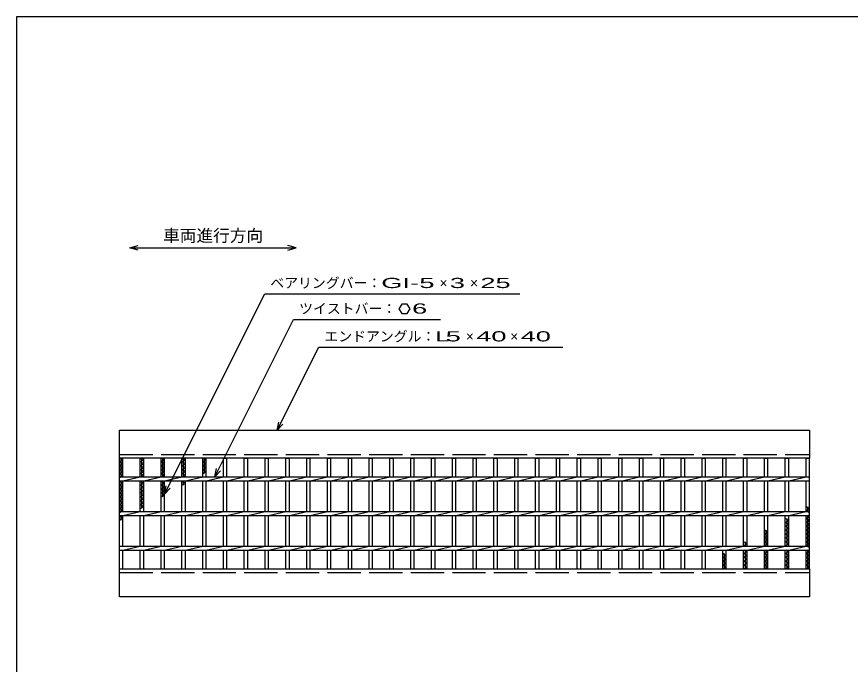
# Model space of a CAD drawing. Units: millimetres, scale not verified. Extents: x -1456 to 1385, y -1026 to 843.
# Drawn here: x -1383 to -181, y -92 to 843 of the extents above; entities that cross this region are included whole.
import ezdxf
from ezdxf.enums import TextEntityAlignment as Align

# ---------------------------------------------------------------- set-up
doc = ezdxf.new("R2010")
doc.units = ezdxf.units.MM
doc.header["$LTSCALE"] = 8
doc.linetypes.add('DASHED', pattern=[7.5, 6, -1.5])
for name, color, linetype, lineweight in [('0_2', 150, 'Continuous', 25), ('16', 3, 'Continuous', 25), ('22', 4, 'Continuous', 25)]:
    doc.layers.add(name, color=color, linetype=linetype, lineweight=lineweight)
doc.styles.add('ベクトル', font='')
doc.styles.get('ベクトル').set_extended_font_data('ベクトル')

msp = doc.modelspace()

# ---------------------------------------------------------------- linework, layer by layer
at = {"layer": '0_2'}
for p, q in [((-1383.2, -917.2), (-1383.2, 842.8)), ((-1383.2, 842.8), (1384.8, 842.8))]:
    msp.add_line(p, q, dxfattribs=at)
at = {"layer": '0_2', "color": 4}
for p, q in [((-1220, 509.3), (-1208, 512.5)), ((-1208, 506.1), (-1220, 509.3)), ((-1220, 509.3), (-980, 509.3)), ((-980, 509.3), (-992, 512.5)), ((-992, 506.1), (-980, 509.3))]:
    msp.add_line(p, q, dxfattribs=at)
at = {"layer": '16'}
for p, q in [((-1235, 246), (-240, 246)), ((-1235, 206), (-1235, 246)), ((-240, 246), (-240, 206)), ((-240, 206), (-1235, 206)), ((-1235, 46), (-1235, 206)), ((-1235, 206), (-1230, 206)), ((-1230, 203.2), (-1235, 206)), ((-1232.5, 179), (-1232.5, 206)), ((-1230, 179), (-1230, 206)), ((-1205, 179), (-1205, 206)), ((-1205, 206), (-1200, 206)), ((-1200, 203.2), (-1205, 206)), ((-1202.5, 179), (-1202.5, 206)), ((-1200, 179), (-1200, 206)), ((-1175, 179), (-1175, 206)), ((-1175, 206), (-1170, 206)), ((-1170, 203.2), (-1175, 206)), ((-1172.5, 179), (-1172.5, 206)), ((-1170, 179), (-1170, 206)), ((-1145, 179), (-1145, 206)), ((-1145, 206), (-1140, 206)), ((-1140, 203.2), (-1145, 206)), ((-1142.5, 179), (-1142.5, 206)), ((-1140, 179), (-1140, 206)), ((-1115, 179), (-1115, 206)), ((-1115, 206), (-1110, 206)), ((-1110, 203.2), (-1115, 206)), ((-1112.5, 183.6), (-1112.5, 206)), ((-1110, 179), (-1110, 206)), ((-1085, 179), (-1085, 206)), ((-1085, 206), (-1080, 206)), ((-1080, 179), (-1080, 206)), ((-1055, 179), (-1055, 206)), ((-1055, 206), (-1050, 206)), ((-1050, 179), (-1050, 206)), ((-1025, 179), (-1025, 206)), ((-1025, 206), (-1020, 206)), ((-1020, 179), (-1020, 206)), ((-995, 179), (-995, 206)), ((-995, 206), (-990, 206)), ((-990, 179), (-990, 206)), ((-965, 179), (-965, 206)), ((-965, 206), (-960, 206)), ((-960, 179), (-960, 206)), ((-935, 179), (-935, 206)), ((-935, 206), (-930, 206)), ((-930, 179), (-930, 206)), ((-905, 179), (-905, 206)), ((-905, 206), (-900, 206)), ((-900, 179), (-900, 206)), ((-875, 179), (-875, 206)), ((-875, 206), (-870, 206)), ((-870, 179), (-870, 206)), ((-845, 179), (-845, 206)), ((-845, 206), (-840, 206)), ((-840, 179), (-840, 206)), ((-815, 179), (-815, 206)), ((-815, 206), (-810, 206)), ((-810, 179), (-810, 206)), ((-785, 179), (-785, 206)), ((-785, 206), (-780, 206)), ((-780, 179), (-780, 206)), ((-755, 179), (-755, 206)), ((-755, 206), (-750, 206)), ((-750, 179), (-750, 206)), ((-725, 179), (-725, 206)), ((-725, 206), (-720, 206)), ((-720, 179), (-720, 206)), ((-695, 179), (-695, 206)), ((-695, 206), (-690, 206)), ((-690, 179), (-690, 206)), ((-665, 179), (-665, 206)), ((-665, 206), (-660, 206)), ((-660, 179), (-660, 206)), ((-635, 179), (-635, 206)), ((-635, 206), (-630, 206)), ((-630, 179), (-630, 206)), ((-605, 179), (-605, 206)), ((-605, 206), (-600, 206)), ((-600, 179), (-600, 206)), ((-575, 179), (-575, 206)), ((-575, 206), (-570, 206)), ((-570, 179), (-570, 206)), ((-545, 179), (-545, 206)), ((-545, 206), (-540, 206)), ((-540, 179), (-540, 206)), ((-515, 179), (-515, 206)), ((-515, 206), (-510, 206)), ((-510, 179), (-510, 206)), ((-485, 179), (-485, 206)), ((-485, 206), (-480, 206)), ((-480, 179), (-480, 206)), ((-455, 179), (-455, 206)), ((-455, 206), (-450, 206)), ((-450, 179), (-450, 206)), ((-425, 179), (-425, 206)), ((-425, 206), (-420, 206)), ((-420, 179), (-420, 206)), ((-395, 179), (-395, 206)), ((-395, 206), (-390, 206)), ((-390, 179), (-390, 206)), ((-365, 179), (-365, 206)), ((-365, 206), (-360, 206)), ((-360, 179), (-360, 206)), ((-335, 179), (-335, 206)), ((-335, 206), (-330, 206)), ((-330, 179), (-330, 206)), ((-305, 179), (-305, 206)), ((-305, 206), (-300, 206)), ((-300, 179), (-300, 206)), ((-275, 179), (-275, 206)), ((-275, 206), (-270, 206)), ((-270, 179), (-270, 206)), ((-245, 179), (-245, 206)), ((-245, 206), (-240, 206)), ((-240, 46), (-240, 206)), ((-1235, 200.4), (-1230, 203.2)), ((-1230, 197.6), (-1235, 200.4)), ((-1235, 194.8), (-1230, 197.6)), ((-1230, 192), (-1235, 194.8)), ((-1205, 200.4), (-1200, 203.2)), ((-1200, 197.6), (-1205, 200.4)), ((-1205, 194.8), (-1200, 197.6)), ((-1200, 192), (-1205, 194.8)), ((-1175, 200.4), (-1170, 203.2)), ((-1170, 197.6), (-1175, 200.4)), ((-1175, 194.8), (-1170, 197.6)), ((-1170, 192), (-1175, 194.8)), ((-1145, 200.4), (-1140, 203.2)), ((-1140, 197.6), (-1145, 200.4)), ((-1145, 194.8), (-1140, 197.6)), ((-1140, 192), (-1145, 194.8)), ((-1115, 200.4), (-1110, 203.2)), ((-1110, 197.6), (-1115, 200.4)), ((-1115, 194.8), (-1110, 197.6)), ((-1110, 192), (-1115, 194.8)), ((-1235, 189.2), (-1230, 192)), ((-1230, 186.4), (-1235, 189.2)), ((-1235, 183.6), (-1230, 186.4)), ((-1230, 180.8), (-1235, 183.6)), ((-1235, 178), (-1230, 180.8)), ((-1205, 189.2), (-1200, 192)), ((-1200, 186.4), (-1205, 189.2)), ((-1205, 183.6), (-1200, 186.4)), ((-1200, 180.8), (-1205, 183.6)), ((-1203.2, 179), (-1200, 180.8)), ((-1175, 189.2), (-1170, 192)), ((-1170, 186.4), (-1175, 189.2)), ((-1175, 183.6), (-1170, 186.4)), ((-1170, 180.8), (-1175, 183.6)), ((-1173.2, 179), (-1170, 180.8)), ((-1145, 189.2), (-1140, 192)), ((-1140, 186.4), (-1145, 189.2)), ((-1145, 183.6), (-1140, 186.4)), ((-1140, 180.8), (-1145, 183.6)), ((-1143.2, 179), (-1140, 180.8)), ((-1115, 189.2), (-1110, 192)), ((-1110, 186.4), (-1115, 189.2)), ((-1115, 183.6), (-1110, 186.4)), ((-1235, 179), (-240, 179)), ((-1235, 173), (-1235, 179)), ((-1235, 173), (-240, 173)), ((-1235, 172.4), (-1233.9, 173)), ((-1230, 169.6), (-1235, 172.4)), ((-1235, 166.8), (-1230, 169.6)), ((-1232.5, 129), (-1232.5, 173)), ((-1230, 173), (-1205, 179)), ((-1230, 129), (-1230, 173)), ((-1205, 129), (-1205, 173)), ((-1205, 172.4), (-1203.9, 173)), ((-1200, 169.6), (-1205, 172.4)), ((-1205, 166.8), (-1200, 169.6)), ((-1202.5, 133.2), (-1202.5, 173)), ((-1200, 173), (-1175, 179)), ((-1200, 129), (-1200, 173)), ((-1175, 129), (-1175, 173)), ((-1175, 172.4), (-1173.9, 173)), ((-1170, 169.6), (-1175, 172.4)), ((-1175, 166.8), (-1170, 169.6)), ((-1172.5, 150), (-1172.5, 173)), ((-1170, 173), (-1145, 179)), ((-1170, 129), (-1170, 173)), ((-1145, 129), (-1145, 173)), ((-1145, 172.4), (-1143.9, 173)), ((-1140, 169.6), (-1145, 172.4)), ((-1145, 166.8), (-1140, 169.6)), ((-1142.5, 166.8), (-1142.5, 173)), ((-1140, 173), (-1115, 179)), ((-1140, 129), (-1140, 173)), ((-1115, 129), (-1115, 173)), ((-1110, 173), (-1085, 179)), ((-1110, 129), (-1110, 173)), ((-1085, 129), (-1085, 173)), ((-1080, 173), (-1055, 179)), ((-1080, 129), (-1080, 173)), ((-1055, 129), (-1055, 173)), ((-1050, 173), (-1025, 179)), ((-1050, 129), (-1050, 173)), ((-1025, 129), (-1025, 173)), ((-1020, 173), (-995, 179)), ((-1020, 129), (-1020, 173)), ((-995, 129), (-995, 173)), ((-990, 173), (-965, 179)), ((-990, 129), (-990, 173)), ((-965, 129), (-965, 173)), ((-960, 173), (-935, 179)), ((-960, 129), (-960, 173)), ((-935, 129), (-935, 173)), ((-930, 173), (-905, 179)), ((-930, 129), (-930, 173)), ((-905, 129), (-905, 173)), ((-900, 173), (-875, 179)), ((-900, 129), (-900, 173)), ((-875, 129), (-875, 173)), ((-870, 173), (-845, 179)), ((-870, 129), (-870, 173)), ((-845, 129), (-845, 173)), ((-840, 173), (-815, 179)), ((-840, 129), (-840, 173)), ((-815, 129), (-815, 173)), ((-810, 173), (-785, 179)), ((-810, 129), (-810, 173)), ((-785, 129), (-785, 173)), ((-780, 173), (-755, 179)), ((-780, 129), (-780, 173)), ((-755, 129), (-755, 173)), ((-750, 173), (-725, 179)), ((-750, 129), (-750, 173)), ((-725, 129), (-725, 173)), ((-720, 173), (-695, 179)), ((-720, 129), (-720, 173)), ((-695, 129), (-695, 173)), ((-690, 173), (-665, 179)), ((-690, 129), (-690, 173)), ((-665, 129), (-665, 173)), ((-660, 173), (-635, 179)), ((-660, 129), (-660, 173)), ((-635, 129), (-635, 173)), ((-630, 173), (-605, 179)), ((-630, 129), (-630, 173)), ((-605, 129), (-605, 173)), ((-600, 173), (-575, 179)), ((-600, 129), (-600, 173)), ((-575, 129), (-575, 173)), ((-570, 173), (-545, 179)), ((-570, 129), (-570, 173)), ((-545, 129), (-545, 173)), ((-540, 173), (-515, 179)), ((-540, 129), (-540, 173)), ((-515, 129), (-515, 173)), ((-510, 173), (-485, 179)), ((-510, 129), (-510, 173)), ((-485, 129), (-485, 173)), ((-480, 173), (-455, 179)), ((-480, 129), (-480, 173)), ((-455, 129), (-455, 173)), ((-450, 173), (-425, 179)), ((-450, 129), (-450, 173)), ((-425, 129), (-425, 173)), ((-420, 173), (-395, 179)), ((-420, 129), (-420, 173)), ((-395, 129), (-395, 173)), ((-390, 173), (-365, 179)), ((-390, 129), (-390, 173)), ((-365, 129), (-365, 173)), ((-360, 173), (-335, 179)), ((-360, 129), (-360, 173)), ((-335, 129), (-335, 173)), ((-330, 173), (-305, 179)), ((-330, 129), (-330, 173)), ((-305, 129), (-305, 173)), ((-300, 173), (-275, 179)), ((-300, 129), (-300, 173)), ((-275, 129), (-275, 173)), ((-270, 173), (-245, 179)), ((-270, 129), (-270, 173)), ((-245, 129), (-245, 173)), ((-240, 173), (-240, 179)), ((-1230, 164), (-1235, 166.8)), ((-1235, 161.2), (-1230, 164)), ((-1230, 158.4), (-1235, 161.2)), ((-1235, 155.6), (-1230, 158.4)), ((-1200, 164), (-1205, 166.8)), ((-1205, 161.2), (-1200, 164)), ((-1200, 158.4), (-1205, 161.2)), ((-1205, 155.6), (-1200, 158.4)), ((-1170, 164), (-1175, 166.8)), ((-1175, 161.2), (-1170, 164)), ((-1170, 158.4), (-1175, 161.2)), ((-1175, 155.6), (-1170, 158.4)), ((-1230, 152.8), (-1235, 155.6)), ((-1235, 150), (-1230, 152.8)), ((-1230, 147.2), (-1235, 150)), ((-1235, 144.4), (-1230, 147.2)), ((-1230, 141.6), (-1235, 144.4)), ((-1200, 152.8), (-1205, 155.6)), ((-1205, 150), (-1200, 152.8)), ((-1200, 147.2), (-1205, 150)), ((-1205, 144.4), (-1200, 147.2)), ((-1200, 141.6), (-1205, 144.4)), ((-1170, 152.8), (-1175, 155.6)), ((-1175, 150), (-1170, 152.8)), ((-1235, 138.8), (-1230, 141.6)), ((-1230, 136), (-1235, 138.8)), ((-1235, 133.2), (-1230, 136)), ((-1230, 130.4), (-1235, 133.2)), ((-1205, 138.8), (-1200, 141.6)), ((-1200, 136), (-1205, 138.8)), ((-1205, 133.2), (-1200, 136)), ((-240, 132.8), (-245, 135.6)), ((-245, 130), (-240, 132.8)), ((-242.5, 129), (-242.5, 135.6)), ((-1235, 127.6), (-1230, 130.4)), ((-1235, 129), (-240, 129)), ((-1235, 123), (-1235, 129)), ((-1235, 123), (-240, 123)), ((-1235, 122), (-1233.2, 123)), ((-1230, 119.2), (-1235, 122)), ((-1232.5, 116.4), (-1232.5, 123)), ((-1230, 123), (-1205, 129)), ((-1230, 79), (-1230, 123)), ((-1205, 79), (-1205, 123)), ((-1200, 123), (-1175, 129)), ((-1200, 79), (-1200, 123)), ((-1175, 79), (-1175, 123)), ((-1170, 123), (-1145, 129)), ((-1170, 79), (-1170, 123)), ((-1145, 79), (-1145, 123)), ((-1140, 123), (-1115, 129)), ((-1140, 79), (-1140, 123)), ((-1115, 79), (-1115, 123)), ((-1110, 123), (-1085, 129)), ((-1110, 79), (-1110, 123)), ((-1085, 79), (-1085, 123)), ((-1080, 123), (-1055, 129)), ((-1080, 79), (-1080, 123)), ((-1055, 79), (-1055, 123)), ((-1050, 123), (-1025, 129)), ((-1050, 79), (-1050, 123)), ((-1025, 79), (-1025, 123)), ((-1020, 123), (-995, 129)), ((-1020, 79), (-1020, 123)), ((-995, 79), (-995, 123)), ((-990, 123), (-965, 129)), ((-990, 79), (-990, 123)), ((-965, 79), (-965, 123)), ((-960, 123), (-935, 129)), ((-960, 79), (-960, 123)), ((-935, 79), (-935, 123)), ((-930, 123), (-905, 129)), ((-930, 79), (-930, 123)), ((-905, 79), (-905, 123)), ((-900, 123), (-875, 129)), ((-900, 79), (-900, 123)), ((-875, 79), (-875, 123)), ((-870, 123), (-845, 129)), ((-870, 79), (-870, 123)), ((-845, 79), (-845, 123)), ((-840, 123), (-815, 129)), ((-840, 79), (-840, 123)), ((-815, 79), (-815, 123)), ((-810, 123), (-785, 129)), ((-810, 79), (-810, 123)), ((-785, 79), (-785, 123)), ((-780, 123), (-755, 129)), ((-780, 79), (-780, 123)), ((-755, 79), (-755, 123)), ((-750, 123), (-725, 129)), ((-750, 79), (-750, 123)), ((-725, 79), (-725, 123)), ((-720, 123), (-695, 129)), ((-720, 79), (-720, 123)), ((-695, 79), (-695, 123)), ((-690, 123), (-665, 129)), ((-690, 79), (-690, 123)), ((-665, 79), (-665, 123)), ((-660, 123), (-635, 129)), ((-660, 79), (-660, 123)), ((-635, 79), (-635, 123)), ((-630, 123), (-605, 129)), ((-630, 79), (-630, 123)), ((-605, 79), (-605, 123)), ((-600, 123), (-575, 129)), ((-600, 79), (-600, 123)), ((-575, 79), (-575, 123)), ((-570, 123), (-545, 129)), ((-570, 79), (-570, 123)), ((-545, 79), (-545, 123)), ((-540, 123), (-515, 129)), ((-540, 79), (-540, 123)), ((-515, 79), (-515, 123)), ((-510, 123), (-485, 129)), ((-510, 79), (-510, 123)), ((-485, 79), (-485, 123)), ((-480, 123), (-455, 129)), ((-480, 79), (-480, 123)), ((-455, 79), (-455, 123)), ((-450, 123), (-425, 129)), ((-450, 79), (-450, 123)), ((-425, 79), (-425, 123)), ((-420, 123), (-395, 129)), ((-420, 79), (-420, 123)), ((-395, 79), (-395, 123)), ((-390, 123), (-365, 129)), ((-390, 79), (-390, 123)), ((-365, 79), (-365, 123)), ((-360, 123), (-335, 129)), ((-360, 79), (-360, 123)), ((-335, 79), (-335, 123)), ((-330, 123), (-305, 129)), ((-330, 79), (-330, 123)), ((-305, 79), (-305, 123)), ((-300, 123), (-275, 129)), ((-300, 79), (-300, 123)), ((-275, 79), (-275, 123)), ((-270, 123), (-245, 129)), ((-270, 79), (-270, 123)), ((-240, 127.2), (-245, 130)), ((-245, 79), (-245, 123)), ((-245, 118.8), (-240, 121.6)), ((-242.5, 79), (-242.5, 123)), ((-240, 121.6), (-242.5, 123)), ((-240, 123), (-240, 129)), ((-1235, 116.4), (-1230, 119.2)), ((-270, 116), (-275, 118.8)), ((-275, 113.2), (-270, 116)), ((-270, 110.4), (-275, 113.2)), ((-275, 107.6), (-270, 110.4)), ((-272.5, 79), (-272.5, 118.8)), ((-240, 116), (-245, 118.8)), ((-245, 113.2), (-240, 116)), ((-240, 110.4), (-245, 113.2)), ((-245, 107.6), (-240, 110.4)), ((-300, 99.2), (-305, 102)), ((-305, 96.4), (-300, 99.2)), ((-300, 93.6), (-305, 96.4)), ((-302.5, 79), (-302.5, 102)), ((-270, 104.8), (-275, 107.6)), ((-275, 102), (-270, 104.8)), ((-270, 99.2), (-275, 102)), ((-275, 96.4), (-270, 99.2)), ((-270, 93.6), (-275, 96.4)), ((-240, 104.8), (-245, 107.6)), ((-245, 102), (-240, 104.8)), ((-240, 99.2), (-245, 102)), ((-245, 96.4), (-240, 99.2)), ((-240, 93.6), (-245, 96.4)), ((-330, 82.4), (-335, 85.2)), ((-332.5, 79), (-332.5, 85.2)), ((-305, 90.8), (-300, 93.6)), ((-300, 88), (-305, 90.8)), ((-305, 85.2), (-300, 88)), ((-300, 82.4), (-305, 85.2)), ((-275, 90.8), (-270, 93.6)), ((-270, 88), (-275, 90.8)), ((-275, 85.2), (-270, 88)), ((-270, 82.4), (-275, 85.2)), ((-245, 90.8), (-240, 93.6)), ((-240, 88), (-245, 90.8)), ((-245, 85.2), (-240, 88)), ((-240, 82.4), (-245, 85.2)), ((-1235, 79), (-240, 79)), ((-1235, 73), (-1235, 79)), ((-1235, 73), (-240, 73)), ((-1230, 73), (-1205, 79)), ((-1230, 46), (-1230, 73)), ((-1205, 46), (-1205, 73)), ((-1200, 73), (-1175, 79)), ((-1200, 46), (-1200, 73)), ((-1175, 46), (-1175, 73)), ((-1170, 73), (-1145, 79)), ((-1170, 46), (-1170, 73)), ((-1145, 46), (-1145, 73)), ((-1140, 73), (-1115, 79)), ((-1140, 46), (-1140, 73)), ((-1115, 46), (-1115, 73)), ((-1110, 73), (-1085, 79)), ((-1110, 46), (-1110, 73)), ((-1085, 46), (-1085, 73)), ((-1080, 73), (-1055, 79)), ((-1080, 46), (-1080, 73)), ((-1055, 46), (-1055, 73)), ((-1050, 73), (-1025, 79)), ((-1050, 46), (-1050, 73)), ((-1025, 46), (-1025, 73)), ((-1020, 73), (-995, 79)), ((-1020, 46), (-1020, 73)), ((-995, 46), (-995, 73)), ((-990, 73), (-965, 79)), ((-990, 46), (-990, 73)), ((-965, 46), (-965, 73)), ((-960, 73), (-935, 79)), ((-960, 46), (-960, 73)), ((-935, 46), (-935, 73)), ((-930, 73), (-905, 79)), ((-930, 46), (-930, 73)), ((-905, 46), (-905, 73)), ((-900, 73), (-875, 79)), ((-900, 46), (-900, 73)), ((-875, 46), (-875, 73)), ((-870, 73), (-845, 79)), ((-870, 46), (-870, 73)), ((-845, 46), (-845, 73)), ((-840, 73), (-815, 79)), ((-840, 46), (-840, 73)), ((-815, 46), (-815, 73)), ((-810, 73), (-785, 79)), ((-810, 46), (-810, 73)), ((-785, 46), (-785, 73)), ((-780, 73), (-755, 79)), ((-780, 46), (-780, 73)), ((-755, 46), (-755, 73)), ((-750, 73), (-725, 79)), ((-750, 46), (-750, 73)), ((-725, 46), (-725, 73)), ((-720, 73), (-695, 79)), ((-720, 46), (-720, 73)), ((-695, 46), (-695, 73)), ((-690, 73), (-665, 79)), ((-690, 46), (-690, 73)), ((-665, 46), (-665, 73)), ((-660, 73), (-635, 79)), ((-660, 46), (-660, 73)), ((-635, 46), (-635, 73)), ((-630, 73), (-605, 79)), ((-630, 46), (-630, 73)), ((-605, 46), (-605, 73)), ((-600, 73), (-575, 79)), ((-600, 46), (-600, 73)), ((-575, 46), (-575, 73)), ((-570, 73), (-545, 79)), ((-570, 46), (-570, 73)), ((-545, 46), (-545, 73)), ((-540, 73), (-515, 79)), ((-540, 46), (-540, 73)), ((-515, 46), (-515, 73)), ((-510, 73), (-485, 79)), ((-510, 46), (-510, 73)), ((-485, 46), (-485, 73)), ((-480, 73), (-455, 79)), ((-480, 46), (-480, 73)), ((-455, 46), (-455, 73)), ((-450, 73), (-425, 79)), ((-450, 46), (-450, 73)), ((-425, 46), (-425, 73)), ((-420, 73), (-395, 79)), ((-420, 46), (-420, 73)), ((-395, 46), (-395, 73)), ((-390, 73), (-365, 79)), ((-390, 46), (-390, 73)), ((-365, 46), (-365, 73)), ((-360, 73), (-335, 79)), ((-360, 46), (-360, 73)), ((-335, 79.6), (-330, 82.4)), ((-333.9, 79), (-335, 79.6)), ((-335, 46), (-335, 73)), ((-330, 71.2), (-333.2, 73)), ((-332.5, 46), (-332.5, 73)), ((-330, 73), (-305, 79)), ((-330, 46), (-330, 73)), ((-305, 79.6), (-300, 82.4)), ((-303.9, 79), (-305, 79.6)), ((-305, 46), (-305, 73)), ((-300, 71.2), (-303.2, 73)), ((-302.5, 46), (-302.5, 73)), ((-300, 73), (-275, 79)), ((-300, 46), (-300, 73)), ((-275, 79.6), (-270, 82.4)), ((-273.9, 79), (-275, 79.6)), ((-275, 46), (-275, 73)), ((-270, 71.2), (-273.2, 73)), ((-272.5, 46), (-272.5, 73)), ((-270, 73), (-245, 79)), ((-270, 46), (-270, 73)), ((-245, 79.6), (-240, 82.4)), ((-240, 76.8), (-245, 79.6)), ((-245, 46), (-245, 73)), ((-240, 71.2), (-243.2, 73)), ((-242.5, 46), (-242.5, 73)), ((-240, 73), (-240, 79)), ((-360, 65.6), (-365, 68.4)), ((-365, 62.8), (-360, 65.6)), ((-360, 60), (-365, 62.8)), ((-362.5, 46), (-362.5, 68.4)), ((-335, 68.4), (-330, 71.2)), ((-330, 65.6), (-335, 68.4)), ((-335, 62.8), (-330, 65.6)), ((-330, 60), (-335, 62.8)), ((-305, 68.4), (-300, 71.2)), ((-300, 65.6), (-305, 68.4)), ((-305, 62.8), (-300, 65.6)), ((-300, 60), (-305, 62.8)), ((-275, 68.4), (-270, 71.2)), ((-270, 65.6), (-275, 68.4)), ((-275, 62.8), (-270, 65.6)), ((-270, 60), (-275, 62.8)), ((-245, 68.4), (-240, 71.2)), ((-240, 65.6), (-245, 68.4)), ((-245, 62.8), (-240, 65.6)), ((-240, 60), (-245, 62.8)), ((-365, 57.2), (-360, 60)), ((-360, 54.4), (-365, 57.2)), ((-365, 51.6), (-360, 54.4)), ((-360, 48.8), (-365, 51.6)), ((-365, 46), (-360, 48.8)), ((-335, 57.2), (-330, 60)), ((-330, 54.4), (-335, 57.2)), ((-335, 51.6), (-330, 54.4)), ((-330, 48.8), (-335, 51.6)), ((-335, 46), (-330, 48.8)), ((-305, 57.2), (-300, 60)), ((-300, 54.4), (-305, 57.2)), ((-305, 51.6), (-300, 54.4)), ((-300, 48.8), (-305, 51.6)), ((-305, 46), (-300, 48.8)), ((-275, 57.2), (-270, 60)), ((-270, 54.4), (-275, 57.2)), ((-275, 51.6), (-270, 54.4)), ((-270, 48.8), (-275, 51.6)), ((-275, 46), (-270, 48.8)), ((-245, 57.2), (-240, 60)), ((-240, 54.4), (-245, 57.2)), ((-245, 51.6), (-240, 54.4)), ((-240, 48.8), (-245, 51.6)), ((-245, 46), (-240, 48.8)), ((-1235, 46), (-240, 46)), ((-1235, 6), (-1235, 46)), ((-1235, 46), (-1230, 46)), ((-1205, 46), (-1200, 46)), ((-1175, 46), (-1170, 46)), ((-1145, 46), (-1140, 46)), ((-1115, 46), (-1110, 46)), ((-1085, 46), (-1080, 46)), ((-1055, 46), (-1050, 46)), ((-1025, 46), (-1020, 46)), ((-995, 46), (-990, 46)), ((-965, 46), (-960, 46)), ((-935, 46), (-930, 46)), ((-905, 46), (-900, 46)), ((-875, 46), (-870, 46)), ((-845, 46), (-840, 46)), ((-815, 46), (-810, 46)), ((-785, 46), (-780, 46)), ((-755, 46), (-750, 46)), ((-725, 46), (-720, 46)), ((-695, 46), (-690, 46)), ((-665, 46), (-660, 46)), ((-635, 46), (-630, 46)), ((-605, 46), (-600, 46)), ((-575, 46), (-570, 46)), ((-545, 46), (-540, 46)), ((-515, 46), (-510, 46)), ((-485, 46), (-480, 46)), ((-455, 46), (-450, 46)), ((-425, 46), (-420, 46)), ((-395, 46), (-390, 46)), ((-365, 46), (-360, 46)), ((-335, 46), (-330, 46)), ((-305, 46), (-300, 46)), ((-275, 46), (-270, 46)), ((-245, 46), (-240, 46)), ((-240, 46), (-240, 6)), ((-240, 6), (-1235, 6))]:
    msp.add_line(p, q, dxfattribs=at)
at = {"layer": '16', "linetype": 'DASHED'}
for p, q in [((-1235, 211), (-240, 211)), ((-1235, 41), (-240, 41))]:
    msp.add_line(p, q, dxfattribs=at)
at = {"layer": '22'}
for p, q in [((-1170, 154), (-1025.5, 443)), ((-1025.5, 443), (-657.5, 443)), ((-828, 428.2), (-832, 421.3)), ((-832, 421.3), (-828, 414.4)), ((-820, 428.2), (-828, 428.2)), ((-816, 421.2), (-820, 428.2)), ((-820, 414.4), (-816, 421.3)), ((-828, 414.4), (-820, 414.4)), ((-1097.5, 179), (-984, 406)), ((-984, 406), (-772, 406)), ((-1007.5, 246), (-947.5, 366)), ((-947.5, 366), (-595.5, 366)), ((-1007.5, 246), (-1005.1, 257.7)), ((-1007.5, 246), (-999.5, 254.8)), ((-1097.5, 179), (-1095.1, 190.7)), ((-1097.5, 179), (-1089.5, 187.8)), ((-1170, 154), (-1167.6, 165.7)), ((-1170, 154), (-1162, 162.8))]:
    msp.add_line(p, q, dxfattribs=at)

# ---------------------------------------------------------------- texts
at = {"layer": '0_2', "color": 2, "style": 'ベクトル'}
msp.add_text('車両進行方向', height=17.6, dxfattribs=at).set_placement((-1172, 526.9), align=Align.MIDDLE_LEFT)
at = {"layer": '22', "color": 2, "style": 'ベクトル'}
for s, height, p in [('ベアリングバー：', 14.66, (-1017.5, 458.6)), ('×', 14.7, (-773.5, 458.6)), ('×', 14.7, (-729.5, 458.6)), ('ツイストバー：', 14.66, (-976, 421.6)), ('エンドアングル：', 14.66, (-939.5, 381.6)), ('×', 14.7, (-735.5, 381.6)), ('×', 14.7, (-671.5, 381.6))]:
    msp.add_text(s, height=height, dxfattribs=at).set_placement(p, align=Align.MIDDLE_LEFT)
for s, height, width, p in [('GI-', 14.66, 2, (-857.5, 458.6)), (' 5 ', 14.66, 2, (-813.5, 458.6)), (' 3 ', 14.66, 2, (-769.5, 458.6)), (' 25 ', 14.66, 2, (-725.5, 458.6)), (' 6 ', 14.66, 2, (-824, 421.7)), ('L', 14.7, 1.8, (-779.5, 381.6)), (' 5 ', 14.66, 2, (-775.5, 381.6)), (' 40 ', 14.66, 2, (-731.5, 381.6)), (' 40 ', 14.66, 2, (-667.5, 381.6))]:
    msp.add_text(s, height=height, dxfattribs=dict(at, width=width)).set_placement(p, align=Align.MIDDLE_LEFT)

doc.saveas('drawing.dxf')
